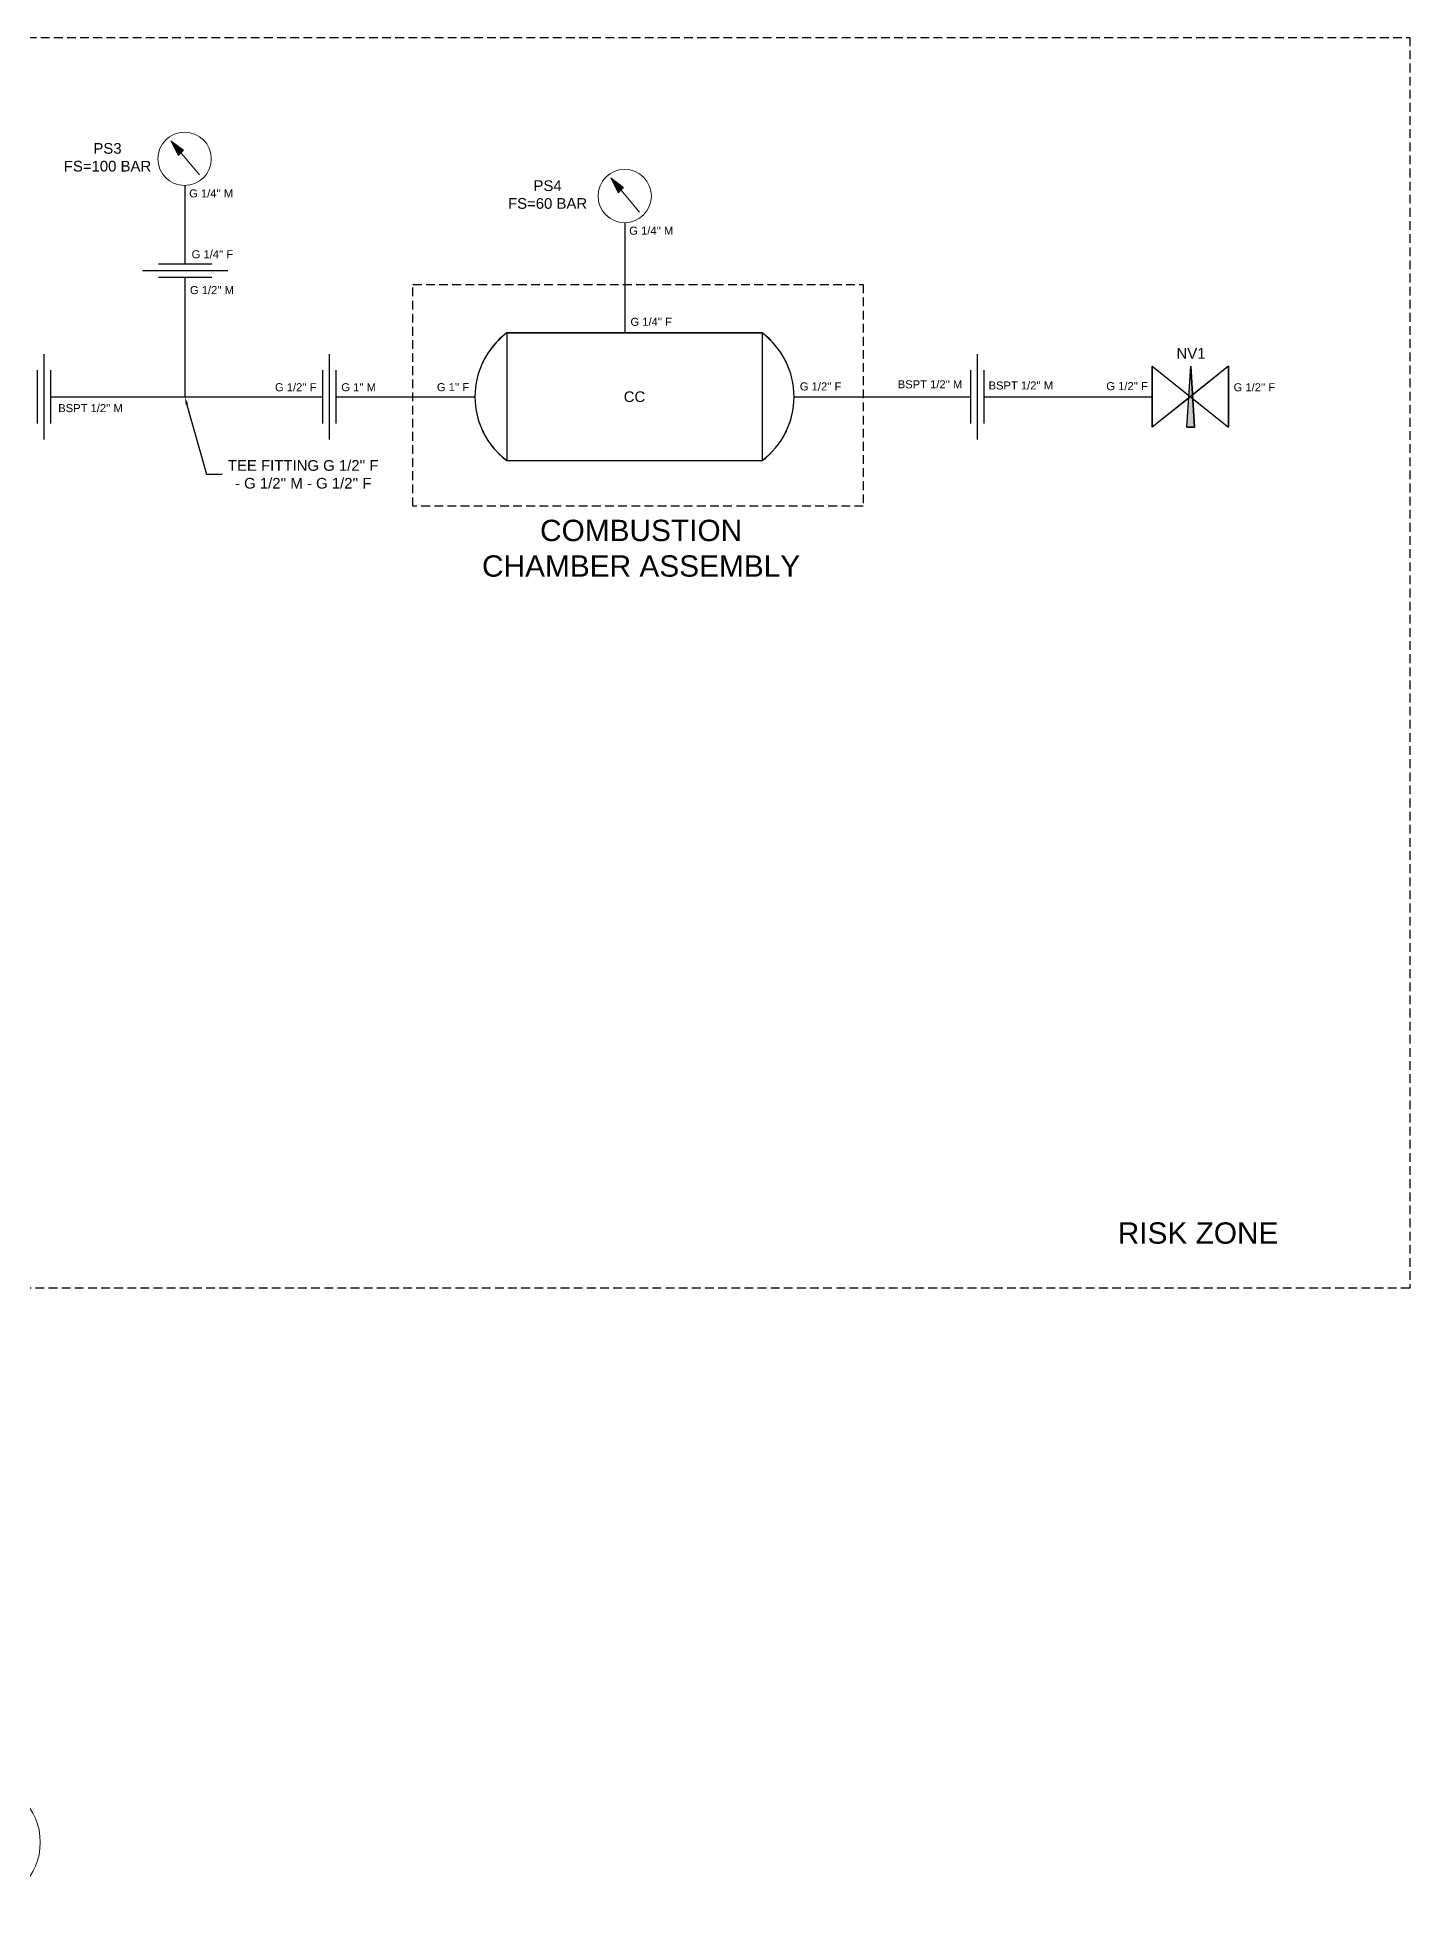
# Model space of a CAD drawing. Header units: inches. Extents: x 35.2 to 102.5, y -15.3 to 27.4.
# Drawn here: x 71.12 to 102.48, y -15.3 to 27.36 of the extents above; entities that cross this region are included whole.
import ezdxf
from ezdxf import colors
from ezdxf.entities.mleader import LeaderData, LeaderLine
from ezdxf.enums import TextEntityAlignment as Align
from ezdxf.math import Vec2, Vec3

# ---------------------------------------------------------------- set-up
doc = ezdxf.new("R2010")
doc.units = ezdxf.units.IN
doc.header["$MEASUREMENT"] = 0
doc.linetypes.add('TransientTextAxis', pattern=[0.3, 0.2, -0.1, 0, 0])
doc.layers.add('SYMS', color=7, linetype='Continuous')
doc.styles.add('SIMPLEX', font='SIMPLEX')
doc.styles.add('WD', font='romans.shx')

# ---------------------------------------------------------------- blocks, each defined once
blk = doc.blocks.new('HTK1_PRESSURIZED_RESERVOIR')
at = {"color": 7, "linetype": 'Continuous', "lineweight": 0, "ltscale": 645.15999}
for p, q in [((0, -0.25), (0, 0)), ((-0.4062, -0.1246), (0.1875, -0.1246)), ((-0.4062, -0.5004), (0.1875, -0.5004))]:
    blk.add_line(p, q, dxfattribs=at)
for centre, start, end in [((-0.4062, -0.3125), 90, 270), ((0.1875, -0.3125), 270, 90)]:
    blk.add_arc(centre, 0.1879, start, end, dxfattribs=at)
at = {"style": 'WD', "width": 0.7}
for tag, p in [('INST', (-0.0708, 0.2187)), ('LOC', (-0.0708, 0.0625)), ('TAG1', (-0.0708, -0.0938))]:
    blk.add_attdef(tag, text='', height=0.125, dxfattribs=at).set_placement(p, align=Align.RIGHT)
at = {"style": 'WD'}
for tag, p, height, flags in [('X2TERM01', (0, 0), 0.005, 1), ('FAMILY', (-0.2583, -0.25), 0.01, 9), ('WDBLKNAM', (-0.2589, -0.375), 0.01, 9)]:
    blk.add_attdef(tag, p, '', height=height, dxfattribs=dict(at, flags=flags))
at = {"style": 'WD', "width": 0.7}
for tag, p, height in [('TERM01', (0.0312, -0.0938), 0.0625), ('RATING1', (0.4062, -0.375), 0.125)]:
    blk.add_attdef(tag, p, '', height=height, dxfattribs=at)
at = {"linetype": 'Continuous', "style": 'WD', "flags": 9}
for tag, p in [('CAT', (-0.2583, -0.2813)), ('ASSYCODE', (-0.2583, -0.3438)), ('MFG', (-0.2583, -0.3125))]:
    blk.add_attdef(tag, p, '', height=0.01, dxfattribs=at)
at = {"style": 'WD'}
blk.add_attdef('XREF', text='', height=0.0625, dxfattribs=at).set_placement((-0.625, -0.375), align=Align.RIGHT)
at = {"flags": 1}
blk.add_attdef('WDTYPE', (-0.2583, -0.4375), '', height=0.01, dxfattribs=at)
at = {"style": 'WD', "width": 0.7}
for tag, p in [('DESC1', (-0.1333, -0.6563)), ('DESC2', (-0.1333, -0.8125)), ('DESC3', (-0.1333, -1)), ('WDTAGALT', (-0.1333, -1.1563))]:
    blk.add_attdef(tag, text='', height=0.125, dxfattribs=at).set_placement(p, align=Align.CENTER)
blk = doc.blocks.new('VFI1_UNION')
at = {"ltscale": 3.2258}
for p, q in [((-0.4, -0.063), (0.4, -0.063)), ((-0.25, 0), (0.25, 0)), ((-0.25, -0.125), (0.25, -0.125))]:
    blk.add_line(p, q, dxfattribs=at)
at = {"style": 'WD'}
blk.add_attdef('WDTAGALT', text='', height=0.125, dxfattribs=at).set_placement((-0.035, 0.116), align=Align.RIGHT)
for tag, p, height in [('RATING1', (0.136, 0.123), 0.125), ('X2TERM02', (0, 0), 0.005), ('TERM02', (0.008, 0.013), 0.0625), ('DESC1', (-0.937, -0.297), 0.125), ('X8TERM01', (0, -0.125), 0.005), ('TERM01', (0.017, -0.206), 0.0625), ('DESC2', (-0.937, -0.481), 0.125), ('DESC3', (-0.937, -0.671), 0.125)]:
    blk.add_attdef(tag, p, '', height=height, dxfattribs=at)
at = {"style": 'WD', "flags": 1}
for tag, height, p in [('WDTYPE', 0.01, (0.506, -0.167)), ('FAMILY', 0.01, (0.614, -0.146)), ('INST', 0.125, (0.078, -0.384)), ('CAT', 0.01, (0.614, -0.19)), ('MFG', 0.01, (0.615, -0.222)), ('ASSYCODE', 0.01, (0.643, -0.251)), ('LOC', 0.125, (0.054, -0.545)), ('TAG1', 0.125, (0.072, -0.755))]:
    blk.add_attdef(tag, text='', height=height, dxfattribs=at).set_placement(p, align=Align.CENTER)
at = {"style": 'WD'}
blk.add_attdef('XREF', text='', height=0.0625, rotation=0.0625, dxfattribs=at).set_placement((0.597, -0.011), align=Align.TOP_CENTER)
blk = doc.blocks.new('VMT1_PRESSURE_GAUGE')
blk.add_hatch(color=7).paths.add_polyline_path([(-0.13, 0.17), (-0.06, 0.03), (-0.01, 0.08)])
at = {"color": 7, "linetype": 'Continuous', "lineweight": 0, "ltscale": 645.15999}
for p, q in [((-0.13, 0.17), (0.14, -0.15)), ((-0.13, 0.17), (-0.06, 0.03)), ((-0.13, 0.17), (-0.01, 0.08)), ((-0.06, 0.03), (-0.01, 0.08))]:
    blk.add_line(p, q, dxfattribs=at)
at = {"color": 255, "linetype": 'Continuous', "lineweight": 0, "ltscale": 25.4, "flags": 128}
blk.add_lwpolyline([(-0.13, 0.17), (-0.06, 0.03), (-0.01, 0.08)], close=True, dxfattribs=at)
at = {"color": 7, "linetype": 'Continuous', "lineweight": 0, "ltscale": 645.15999}
blk.add_circle((0, 0), 0.25, dxfattribs=at)
at = {"style": 'WD', "width": 0.7}
for tag, p in [('DESC1', (-0.287, 0.187)), ('DESC2', (-0.287, 0.062)), ('DESC3', (-0.287, -0.063)), ('WDTAGALT', (-0.287, -0.188))]:
    blk.add_attdef(tag, text='', height=0.0938, dxfattribs=at).set_placement(p, align=Align.RIGHT)
at = {"style": 'WD'}
for tag, p, height, flags in [('X2TERM01', (0, 0.25), 0.005, 1), ('FAMILY', (-0.094, -0.094), 0.01, 9), ('WDBLKNAM', (-0.095, -0.219), 0.01, 9), ('X8TERM02', (0, -0.25), 0.005, 1)]:
    blk.add_attdef(tag, p, '', height=height, dxfattribs=dict(at, flags=flags))
at = {"style": 'WD', "width": 0.7}
for tag, p, height in [('TERM01', (0.031, 0.281), 0.0625), ('INST', (0.275, 0.156), 0.0938), ('TAG1', (0.275, -0.094), 0.0938), ('LOC', (0.275, 0.031), 0.0938), ('RATING1', (0.219, -0.25), 0.0938), ('TERM02', (0.031, -0.344), 0.0625)]:
    blk.add_attdef(tag, p, '', height=height, dxfattribs=at)
at = {"flags": 1}
blk.add_attdef('WDTYPE', (0.094, 0.062), '', height=0.01, dxfattribs=at)
at = {"linetype": 'Continuous', "style": 'WD', "flags": 9}
for tag, p in [('CAT', (-0.094, -0.125)), ('MFG', (-0.094, -0.156)), ('ASSYCODE', (-0.094, -0.188))]:
    blk.add_attdef(tag, p, '', height=0.01, dxfattribs=at)
at = {"style": 'WD'}
blk.add_attdef('XREF', text='', height=0.0625, dxfattribs=at).set_placement((-0.25, -0.281), align=Align.RIGHT)
blk = doc.blocks.new('HV1_HOR_VESSEL')
at = {"ltscale": 3.2258}
for p, q in [((-0.75, 0.375), (0.75, 0.375)), ((-0.75, 0.375), (-0.75, -0.375)), ((0.75, 0.375), (0.75, -0.375)), ((-0.75, -0.375), (0.75, -0.375))]:
    blk.add_line(p, q, dxfattribs=at)
at = {"ltscale": 25.4, "flags": 128}
blk.add_lwpolyline([(0.75, 0.375), (-0.75, 0.375, 0.5), (-0.75, -0.375), (0.75, -0.375, 0.5)], format="xyb", close=True, dxfattribs=at)
at = {"ltscale": 3.2258}
for centre, start, end in [((-0.469, 0), 126.8699, 233.1301), ((0.469, 0), 306.8699, 53.1301)]:
    blk.add_arc(centre, 0.469, start, end, dxfattribs=at)
at = {"style": 'WD'}
for tag, p, height in [('TERM04', (0.018, 0.384), 0.0625), ('X2TERM04', (0, 0.375), 0.005), ('X4TERM01', (-0.936, 0), 0.005), ('X1TERM03', (0.936, 0), 0.005), ('TERM03', (0.961, 0.027), 0.0625), ('RATING1', (0.964, -0.213), 0.125), ('DESC1', (0.964, -0.43), 0.125), ('X8TERM02', (0, -0.375), 0.005), ('TERM02', (-0.002, -0.479), 0.0625), ('DESC2', (0.964, -0.614), 0.125), ('DESC3', (0.964, -0.803), 0.125), ('WDTAGALT', (0.975, -0.991), 0.125)]:
    blk.add_attdef(tag, p, '', height=height, dxfattribs=at)
at = {"style": 'WD', "flags": 1}
for tag, p in [('WDTYPE', (-1.112, 0.355)), ('FAMILY', (-0.939, 0.416)), ('CAT', (-0.942, 0.384)), ('MFG', (-0.94, 0.349)), ('ASSYCODE', (-0.912, 0.314))]:
    blk.add_attdef(tag, text='', height=0.01, dxfattribs=at).set_placement(p, align=Align.CENTER)
at = {"style": 'WD'}
blk.add_attdef('XREF', (0.866, 0.358), '', height=0.0625, rotation=0.0625, dxfattribs=at)
for tag, p in [('INST', (0.038, 0.126)), ('LOC', (0.027, -0.057)), ('TAG1', (0.026, -0.242))]:
    blk.add_attdef(tag, text='', height=0.125, dxfattribs=at).set_placement(p, align=Align.CENTER)
blk.add_attdef('TERM01', text='', height=0.0625, dxfattribs=at).set_placement((-0.979, 0.021), align=Align.RIGHT)
blk = doc.blocks.new('VGVA1_NEADLE_VALVE')
blk.add_hatch(color=256).paths.add_polyline_path([(-0.3, -0.04), (-0.3, 0.035), (0.3, -0.003)])
at = {"ltscale": 3.2258}
for p, q in [((0.3, 0.375), (-0.3, -0.375)), ((0.3, -0.375), (-0.3, 0.375)), ((0.3, 0.375), (-0.3, 0.375)), ((-0.3, 0.035), (-0.3, -0.04)), ((-0.3, 0.035), (0.3, -0.003)), ((-0.3, -0.04), (0.3, -0.003)), ((0.3, -0.375), (-0.3, -0.375))]:
    blk.add_line(p, q, dxfattribs=at)
at = {"ltscale": 25.4, "flags": 128}
for points in [[(-0.3, 0.375), (0.3, 0.375), (0, 0)], [(-0.3, -0.04), (-0.3, 0.035), (0.3, -0.003)], [(-0.3, -0.375), (0.3, -0.375), (0, 0)]]:
    blk.add_lwpolyline(points, close=True, dxfattribs=at)
at = {"style": 'WD'}
for tag, p, height in [('X2TERM02', (0, 0.375), 0.005), ('TERM02', (0.01, 0.388), 0.0625), ('RATING1', (0.305, -0.043), 0.125), ('DESC1', (0.305, -0.259), 0.125), ('DESC2', (0.305, -0.443), 0.125), ('X8TERM01', (0, -0.375), 0.005), ('TERM01', (0.015, -0.444), 0.0625), ('DESC3', (0.305, -0.633), 0.125), ('WDTAGALT', (0.305, -0.797), 0.125)]:
    blk.add_attdef(tag, p, '', height=height, dxfattribs=at)
blk.add_attdef('XREF', text='', height=0.0625, rotation=0.0625, dxfattribs=at).set_placement((0.42, 0.367), align=Align.TOP_CENTER)
at = {"style": 'WD', "flags": 1}
for tag, p in [('INST', (-0.366, 0.09)), ('LOC', (-0.366, -0.086)), ('TAG1', (-0.366, -0.275))]:
    blk.add_attdef(tag, text='', height=0.125, dxfattribs=at).set_placement(p, align=Align.RIGHT)
for tag, p in [('FAMILY', (-0.254, -0.441)), ('CAT', (-0.254, -0.485)), ('MFG', (-0.253, -0.517)), ('ASSYCODE', (-0.225, -0.546)), ('WDTYPE', (-0.231, -0.393))]:
    blk.add_attdef(tag, text='', height=0.01, dxfattribs=at).set_placement(p, align=Align.CENTER)

msp = doc.modelspace()

# ---------------------------------------------------------------- linework, layer by layer
for p, q in [((74.501, 22.187), (74.501, 23.974)), ((84.557, 20.605), (84.557, 23.123)), ((74.501, 19.146), (74.501, 21.882)), ((71.428, 19.146), (77.644, 19.146)), ((77.949, 19.146), (81.123, 19.146)), ((88.414, 19.146), (92.454, 19.146)), ((92.759, 19.146), (96.598, 19.146))]:
    msp.add_line(p, q)
at = {"color": 240, "linetype": 'TransientTextAxis', "true_color": 0xed1f24}
msp.add_lwpolyline([(35.202, 27.361), (102.481, 27.361), (102.481, -1.228), (35.202, -1.228)], close=True, dxfattribs=at)
at = {"color": 30, "linetype": 'TransientTextAxis', "true_color": 0xf8991e}
msp.add_lwpolyline([(79.705, 21.714), (89.996, 21.714), (89.996, 16.642), (79.705, 16.642)], close=True, dxfattribs=at)

# ---------------------------------------------------------------- block references
at = {"layer": 'SYMS'}
for name, p, xscale, yscale, zscale in [('VMT1_PRESSURE_GAUGE', (74.487, 24.584), 2.438902001164822, 2.438902001164822, 2.438902001164822), ('VMT1_PRESSURE_GAUGE', (84.544, 23.733), 2.438902001164822, 2.438902001164822, 2.438902001164822), ('VFI1_UNION', (74.501, 22.187), 2.438902001164822, 2.438902001164822, 2.438902001164822), ('HV1_HOR_VESSEL', (84.768, 19.146), 3.888556715438851, 3.888556715438851, 3.888556715438851), ('HTK1_PRESSURIZED_RESERVOIR', (68.389, -11.561), 7.462734260569758, 7.462734260569758, 7.462734260569758)]:
    msp.add_blockref(name, p, dxfattribs=dict(at, xscale=xscale, yscale=yscale, zscale=zscale))
at = {"layer": 'SYMS', "rotation": 90}
for name, p, xscale, yscale, zscale in [('VFI1_UNION', (71.123, 19.146), 2.438902001164822, 2.438902001164822, 2.438902001164822), ('VFI1_UNION', (77.644, 19.146), 2.438902001164822, 2.438902001164822, 2.438902001164822), ('VFI1_UNION', (92.454, 19.146), 2.438902001164822, 2.438902001164822, 2.438902001164822), ('VGVA1_NEADLE_VALVE', (97.471, 19.146), 2.327933841782396, 2.327933841782396, 2.327933841782396)]:
    msp.add_blockref(name, p, dxfattribs=dict(at, xscale=xscale, yscale=yscale, zscale=zscale))

# ---------------------------------------------------------------- texts
at = {"color": 1, "attachment_point": 5, "style": 'SIMPLEX'}
for s, width, heights, insert, char_height in [('{\\fArial|b0|i0|c0|p34;\\C152;\\c12285479;PS3\\PFS=100 BAR}', 3.62001, [0], (72.726, 24.618), 0.24389), ("\\A1;{\\fArial|b0|i0|c0|p34;\\C85;\\c4766296;G 1/4'' M}", 1.24657, [0], (75.095, 23.793), 0.18292), ('{\\fArial|b0|i0|c0|p34;\\C152;\\c12285479;PS4\\PFS=60 BAR}', 3.62001, [0], (82.782, 23.766), 0.24389), ("\\A1;{\\fArial|b0|i0|c0|p34;\\C85;\\c4766296;G 1/4'' M}", 1.24657, [0], (85.151, 22.941), 0.18292), ("\\A1;{\\fArial|b0|i0|c0|p34;\\C85;\\c4766296;G 1/4\\H1x;'' F}", 1.24657, [0], (75.124, 22.402), 0.18292), ("\\A1;{\\fArial|b0|i0|c0|p34;\\C85;\\c4766296;G 1/2'' M}", 1.24657, [0], (75.113, 21.583), 0.18292), ("\\A1;{\\fArial|b0|i0|c0|p34;\\C85;\\c4766296;G 1/4'' F}", 1.24657, [0], (85.151, 20.858), 0.18292), ('{\\fArial|b0|i0|c0|p34;\\C152;\\c12285479;NV1}', 3.62001, [0], (97.484, 20.137), 0.24389), ("\\A1;{\\fArial|b0|i0|c0|p34;\\C85;\\c4766296;G 1/2'' F}", 1.24657, [0], (77.027, 19.363), 0.18292), ("\\A1;{\\fArial|b0|i0|c0|p34;\\C85;\\c4766296;G 1'' M}", 1.24657, [0], (78.466, 19.363), 0.18292), ("\\A1;{\\fArial|b0|i0|c0|p34;\\C85;\\c4766296;G 1'' F}", 1.24657, [0.189], (80.621, 19.365), 0.18292), ('{\\fArial|b0|i0|c0|p34;\\C152;\\c12285479;CC}', 3.62001, [0], (84.768, 19.146), 0.24389), ("\\A1;{\\fArial|b0|i0|c0|p34;\\C85;\\c4766296;G 1/2'' F}", 1.39677, [0.189], (89.021, 19.381), 0.18292), ("\\A1;{\\fArial|b0|i0|c0|p34;\\C85;\\c4766296;BSPT 1/2'' M}", 3.62001, [0], (91.521, 19.429), 0.18292), ("\\A1;{\\fArial|b0|i0|c0|p34;\\C85;\\c4766296;BSPT 1/2'' M}", 3.62001, [0], (93.596, 19.403), 0.18292), ("\\A1;{\\fArial|b0|i0|c0|p34;\\C85;\\c4766296;G 1/2'' F}", 1.39677, [0.189], (96.024, 19.388), 0.18292), ("\\A1;{\\fArial|b0|i0|c0|p34;\\C85;\\c4766296;G 1/2'' F}", 1.39677, [0.189], (98.932, 19.362), 0.18292), ("\\A1;{\\fArial|b0|i0|c0|p34;\\C85;\\c4766296;BSPT 1/2'' M}", 3.62001, [0], (72.338, 18.885), 0.18292), ("\\A1;{\\fArial|b0|i0|c0|p34;\\C152;\\c12285479;TEE FITTING G 1/2'' F - G 1/2'' M - G 1/2'' F   }", 3.55539, [0], (77.198, 17.371), 0.24389), ('{\\fArial|b0|i0|c0|p34;\\C30;\\c2005496;COMBUSTION CHAMBER ASSEMBLY}', 7.61597, [0], (84.919, 15.681), 0.48778), ('{\\fArial|b0|i0|c0|p34;\\C240;\\c2367469;RISK ZONE}', 6.69679, [0], (97.646, 0.029), 0.48778)]:
    msp.add_mtext_dynamic_manual_height_columns(s, width=width, gutter_width=2.439, heights=heights, dxfattribs=dict(at, insert=insert, char_height=char_height))

# ---------------------------------------------------------------- leaders
ml = msp.add_multileader_mtext('Standard')
ml.set_content('', color=256)
ml.set_leader_properties()
ml.build(insert=Vec2(0, 0))
ml.multileader.update_dxf_attribs({"text_right_attachment_type": 6, "dogleg_length": 0.36, "arrow_head_size": 0.18})
ctx = ml.context
ctx.base_point, ctx.char_height, ctx.arrow_head_size, ctx.landing_gap_size, ctx.plane_origin = Vec3(75.348, 17.377), 0.18, 0.18, 0.09, Vec3(74.494, 19.138)
ctx.right_attachment = 6
notes = []
notes.append((ctx, [(0, (1, 1, 0), (74.988, 17.377), (1, 0), 0.36, [(0, [(74.494, 19.138)], 0, [])])]))
ctx.mtext.insert, ctx.mtext.flow_direction = Vec3(75.438, 17.467), 5
for ctx, leaders in notes:
    for number, flags, end, landing, length, lines in leaders:
        leader = LeaderData()
        leader.index, (leader.has_last_leader_line, leader.has_dogleg_vector, leader.attachment_direction) = number, flags
        leader.last_leader_point, leader.dogleg_vector, leader.dogleg_length = Vec3(end), Vec3(landing), length
        for number, points, colour, breaks in lines:
            line = LeaderLine()
            line.index, line.vertices, line.color, line.breaks = number, Vec3.list(points), colors.encode_raw_color(colour), breaks
            leader.lines.append(line)
        ctx.leaders.append(leader)

doc.saveas('drawing.dxf')
